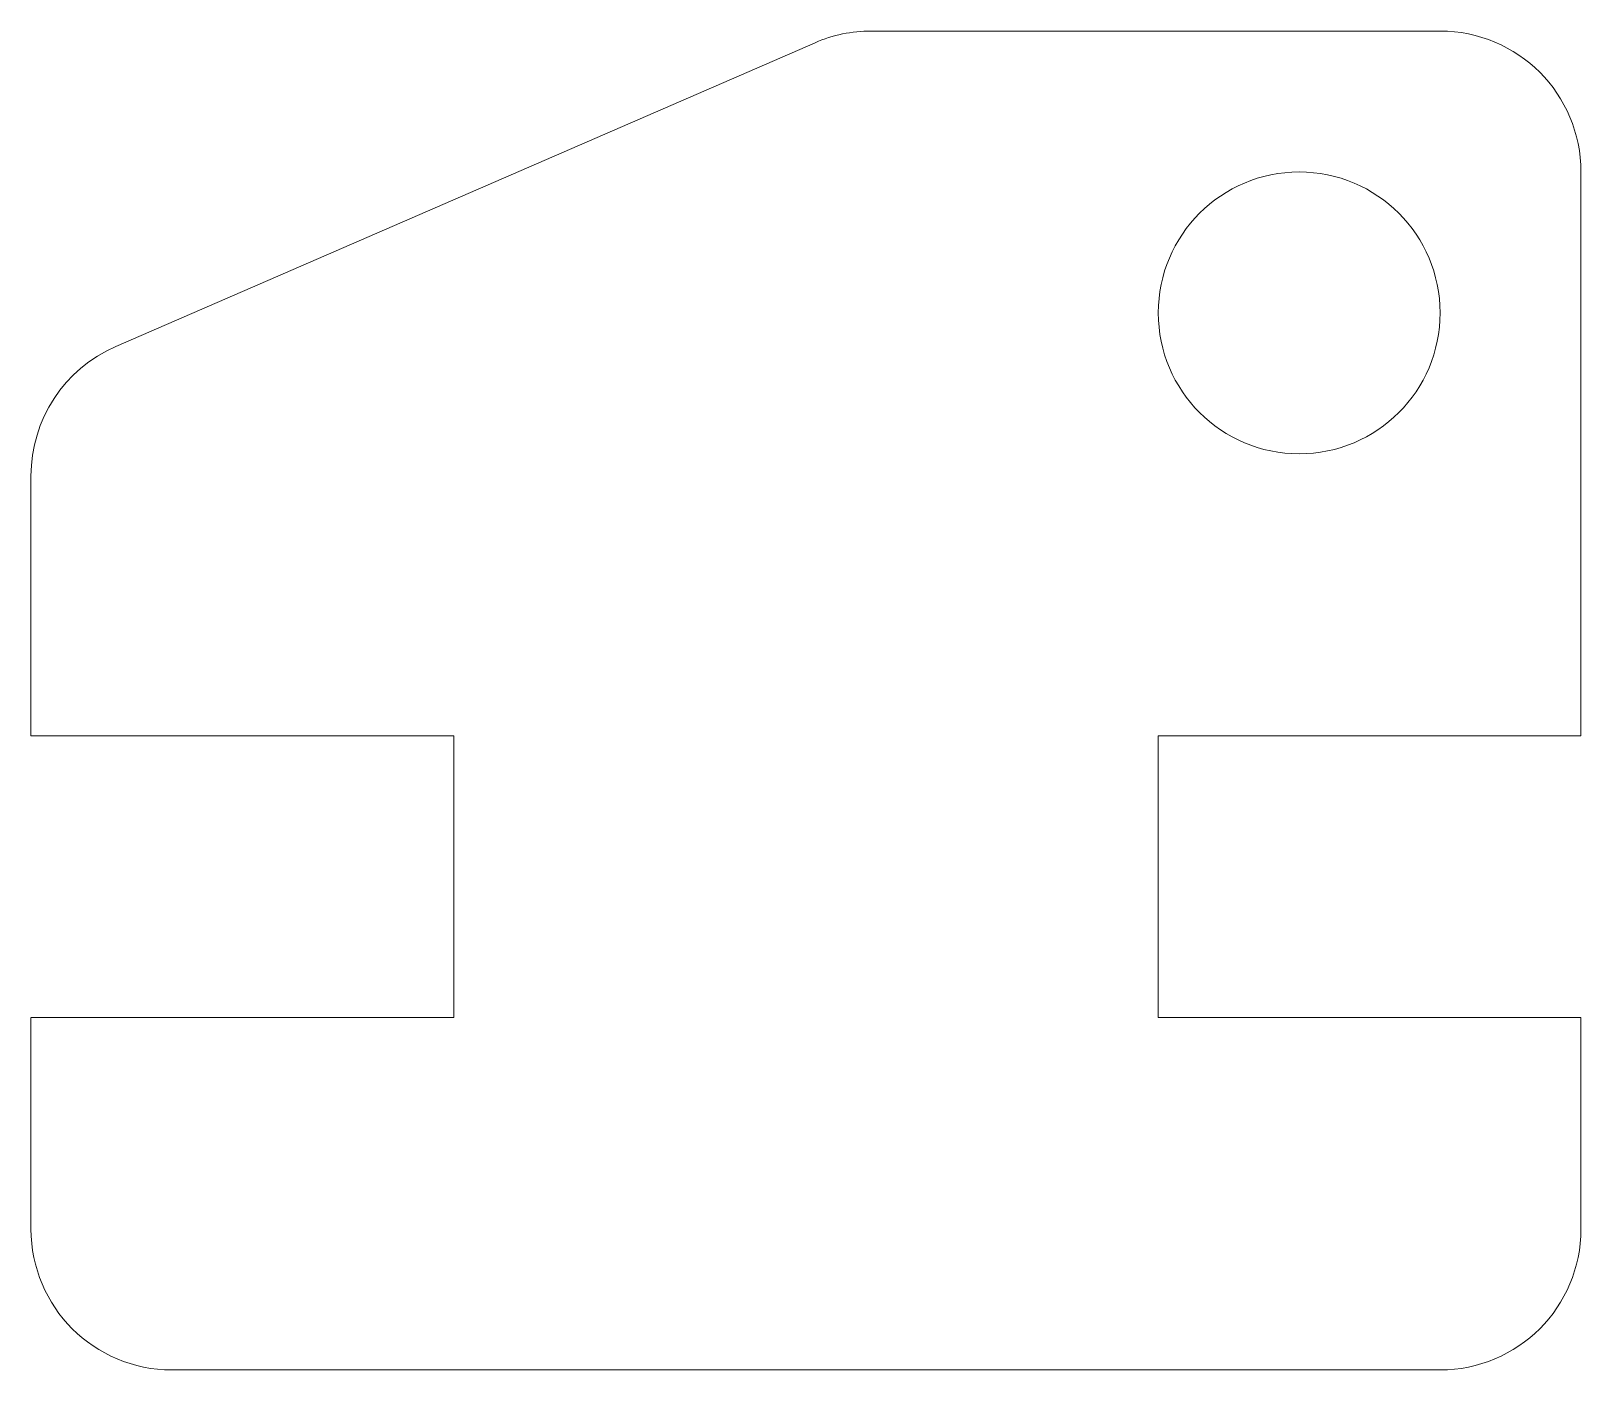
# Model space of a CAD drawing. Header units: millimetres. Extents: x -11 to 11, y 0 to 19.
import ezdxf

# ---------------------------------------------------------------- set-up
doc = ezdxf.new("R2010")
doc.units = ezdxf.units.MM

msp = doc.modelspace()

# ---------------------------------------------------------------- linework, layer by layer
at = {"color": 7, "linetype": 'Continuous', "lineweight": 15}
for p, q in [((9, 19), (0.925, 19)), ((-9.797, 14.523), (0.128, 18.834)), ((11, 9), (11, 17)), ((-11, 12.688), (-11, 9)), ((-11, 9), (-5, 9)), ((-5, 9), (-5, 5)), ((5, 5), (5, 9)), ((5, 9), (11, 9)), ((-5, 5), (-11, 5)), ((-11, 5), (-11, 2)), ((11, 5), (5, 5)), ((11, 2), (11, 5)), ((-9, 0), (9, 0))]:
    msp.add_line(p, q, dxfattribs=at)
msp.add_circle((7, 15), 2, dxfattribs=at)
for centre, start, end in [((0.925, 17), 90, 113.4814), ((9, 17), 0, 90), ((-9, 12.688), 113.4814, 180), ((-9, 2), 180, 270), ((9, 2), 270, 0)]:
    msp.add_arc(centre, 2, start, end, dxfattribs=at)

doc.saveas('drawing.dxf')
